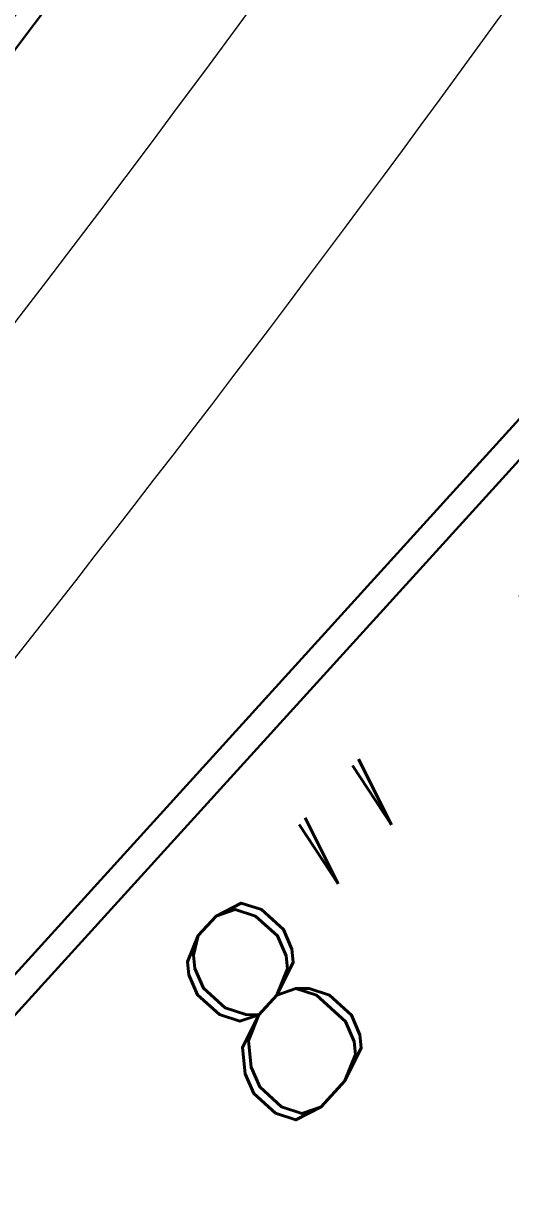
# Model space of a CAD drawing. Extents: x 2081963 to 2085386, y 738291 to 742228.
# Drawn here: x 2082837.76 to 2082849.58, y 741122.42 to 741150.91 of the extents above; entities that cross this region are included whole.
import ezdxf
from ezdxf.enums import TextEntityAlignment as Align

# ---------------------------------------------------------------- set-up
doc = ezdxf.new("R2010")
doc.units = 0
doc.header["$MEASUREMENT"] = 0
for name, color, linetype, lineweight in [('Prop Conc 2ft 6in Curb and Gutter', 1, 'Continuous', 30), ('Prop Conc Curb 8in x 12in', 1, 'Continuous', 30), ('Prop DSN Text', 7, 'Continuous', 30), ('Prop EOT', 3, 'Continuous', 40), ('Prop Horizontal Alignment', 2, 'Continuous', 70), ('Prop Lane Lines', 9, 'Continuous', 13)]:
    doc.layers.add(name, color=color, linetype=linetype, lineweight=lineweight)
doc.layers.add('Prop Conc 4in Sidewalk', color=51, linetype='Continuous', lineweight=13, true_color=0xffff91)
doc.styles.add('Style-ITALICS', font='ITALICS.shx')

msp = doc.modelspace()

# ---------------------------------------------------------------- linework, layer by layer
at = {"layer": 'Prop Conc 2ft 6in Curb and Gutter'}
for radius, start in [(452, 319.96348), (452.5, 319.96061)]:
    msp.add_arc((2082475.509, 741421.709), radius, start, 332.11546, dxfattribs=at)
at = {"layer": 'Prop Conc 4in Sidewalk', "color": 7, "linetype": 'Continuous'}
for radius, start in [(456.5, 315.01967), (461.5, 319.86228)]:
    msp.add_arc((2082475.509, 741421.709), radius, start, 332.11546, dxfattribs=at)
at = {"layer": 'Prop Conc Curb 8in x 12in'}
for p, q in [((2082866.127, 741159.305), (2082836.898, 741127.122)), ((2082866.621, 741158.857), (2082837.391, 741126.674))]:
    msp.add_line(p, q, dxfattribs=at)
at = {"layer": 'Prop EOT'}
msp.add_arc((2082475.509, 741421.709), 450, 319.97503, 332.11546, dxfattribs=at)
at = {"layer": 'Prop Horizontal Alignment'}
msp.add_arc((2082475.509, 741421.709), 420, 312.21243, 337.41296, dxfattribs=at)
at = {"layer": 'Prop Lane Lines'}
for radius, start, end in [(450, 319.97503, 332.11546), (436, 312.21243, 328.60119)]:
    msp.add_arc((2082475.509, 741421.709), radius, start, end, dxfattribs=at)

# ---------------------------------------------------------------- texts
at = {"layer": 'Prop DSN Text', "lineweight": 30, "style": 'Style-ITALICS'}
msp.add_text('8" CURB', height=5, rotation=47.7534, dxfattribs=at).set_placement((2082854.847, 741135.487), align=Align.CENTER)

doc.saveas('drawing.dxf')
